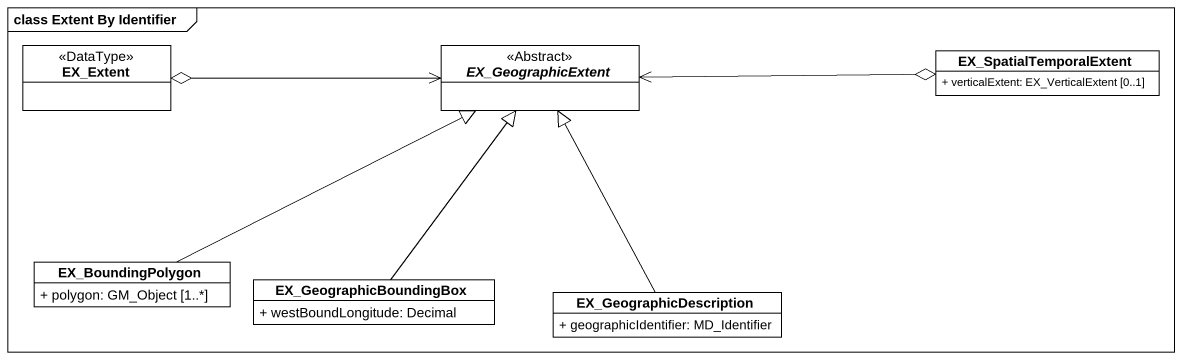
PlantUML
@startuml
mainframe class Extent By Identifier
hide circle
hide empty members
skinparam classAttributeIconSize 0
class EX_Extent <<DataType>> #FFFFFF
abstract class EX_GeographicExtent <<Abstract>> #FFFFFF
class EX_SpatialTemporalExtent #FFFFFF {
  + verticalExtent: EX_VerticalExtent [0..1]
}
class EX_BoundingPolygon #FFFFFF {
  + polygon: GM_Object [1..*]
}
class EX_GeographicBoundingBox #FFFFFF {
  + westBoundLongitude: Decimal
}
class EX_GeographicDescription #FFFFFF {
  + geographicIdentifier: MD_Identifier
}
EX_GeographicExtent <-left-o EX_Extent
EX_GeographicExtent <-right-o EX_SpatialTemporalExtent
EX_BoundingPolygon -right-|> EX_GeographicExtent
EX_GeographicBoundingBox -up-|> EX_GeographicExtent
EX_GeographicDescription -up-|> EX_GeographicExtent
@enduml
